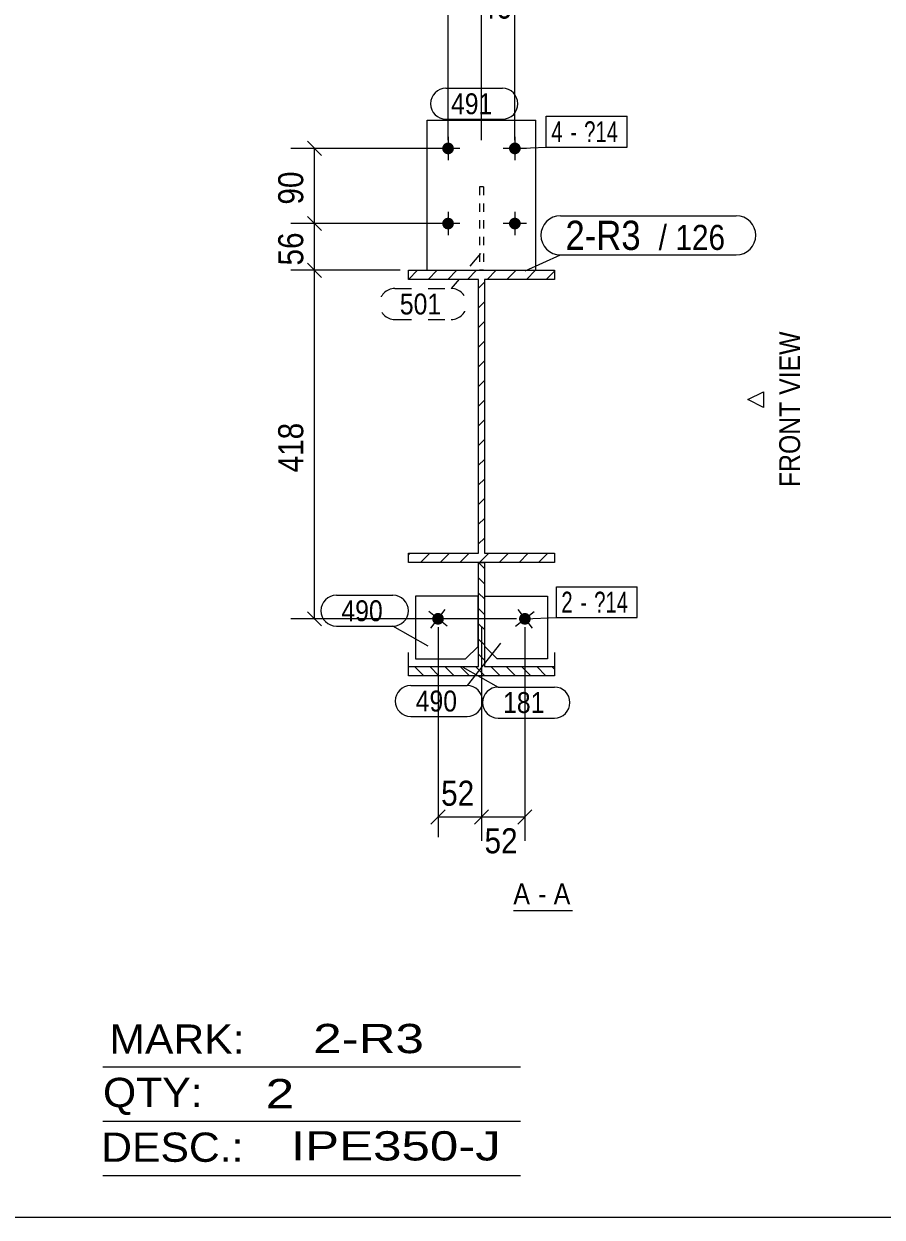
# Model space of a CAD drawing. Header units: millimetres. Extents: x 2 to 825, y 1 to 579.
# Drawn here: x 208 to 310.8, y 5 to 148 of the extents above; entities that cross this region are included whole.
import ezdxf

# ---------------------------------------------------------------- set-up
doc = ezdxf.new("R2010")
doc.units = ezdxf.units.MM
for name, pattern in [('XKITLINE00', [0]), ('XKITLINE01', [4, 1, -1, 1, -1]), ('XKITLINE02', [4, 2, -2])]:
    doc.linetypes.add(name, pattern=pattern)
for name, color, linetype, lineweight in [('Bolt', 3, 'Continuous', 0), ('BoltMark', 7, 'Continuous', 0), ('Dimensions', 7, 'Continuous', 0), ('DrawingSheet', 5, 'Continuous', 0), ('OtherObjectType', 7, 'Continuous', 0), ('Part', 2, 'Continuous', 0), ('PartMark', 7, 'Continuous', 0)]:
    doc.layers.add(name, color=color, linetype=linetype, lineweight=lineweight)
doc.styles.add('ARIAL', font='ARIAL.TTF')
doc.styles.add('ARIAL_NARROW', font='ARIALN.TTF')

# ---------------------------------------------------------------- blocks, each defined once
blk = doc.blocks.new('*A2')
at = {"layer": 'Part', "color": 7, "linetype": 'XKITLINE00', "lineweight": 0}
for p, q in [((254.09, 117.34), (255.19, 118.44)), ((254.09, 117.34), (254.09, 117.34)), ((256.45, 117.34), (257.55, 118.44)), ((258.8, 117.34), (259.9, 118.44)), ((261.16, 117.34), (262.26, 118.44)), ((263.52, 117.34), (264.62, 118.44)), ((265.88, 117.34), (266.98, 118.44)), ((268.23, 117.34), (269.33, 118.44)), ((270.59, 117.34), (271.59, 118.34)), ((262.49, 116.31), (263.19, 117.01)), ((262.49, 113.95), (263.19, 114.65)), ((262.49, 111.59), (263.19, 112.29)), ((262.49, 109.24), (263.19, 109.94)), ((262.49, 106.88), (263.19, 107.58)), ((262.49, 104.52), (263.19, 105.22)), ((262.49, 102.16), (263.19, 102.86)), ((262.49, 99.81), (263.19, 100.51)), ((262.49, 97.45), (263.19, 98.15)), ((262.49, 95.09), (263.19, 95.79)), ((262.49, 92.73), (263.19, 93.43)), ((262.49, 90.38), (263.19, 91.08)), ((262.49, 88.02), (263.19, 88.72)), ((262.49, 85.66), (263.19, 86.36)), ((254.09, 84.34), (254.29, 84.54)), ((255.55, 83.44), (256.65, 84.54)), ((257.91, 83.44), (259.01, 84.54)), ((260.26, 83.44), (261.36, 84.54)), ((262.62, 83.44), (263.72, 84.54)), ((264.98, 83.44), (266.08, 84.54)), ((267.34, 83.44), (268.44, 84.54)), ((269.69, 83.44), (270.79, 84.54))]:
    blk.add_line(p, q, dxfattribs=at)
blk = doc.blocks.new('*A3')
at = {"layer": 'Part', "color": 7, "linetype": 'XKITLINE00', "lineweight": 0}
for p, q in [((263.19, 82.72), (262.49, 83.42)), ((263.19, 80.89), (262.49, 81.59)), ((263.19, 79.06), (262.49, 79.76)), ((263.19, 77.22), (262.49, 77.92)), ((263.19, 75.39), (262.49, 76.09)), ((263.19, 73.56), (262.49, 74.26)), ((263.19, 71.73), (262.49, 72.43)), ((255.01, 70.76), (254.81, 70.96)), ((255.92, 69.84), (255.01, 70.76)), ((257.75, 69.84), (256.64, 70.96)), ((259.58, 69.84), (258.47, 70.96)), ((261.41, 69.84), (260.3, 70.96)), ((263.25, 69.84), (262.13, 70.96)), ((265.08, 69.84), (263.96, 70.96)), ((266.91, 69.84), (265.79, 70.96)), ((268.74, 69.84), (267.62, 70.96)), ((270.57, 69.84), (269.46, 70.96)), ((271.59, 70.66), (271.29, 70.96))]:
    blk.add_line(p, q, dxfattribs=at)
blk = doc.blocks.new('*A58')
at = {"layer": 'Bolt'}
blk.add_hatch(color=3, dxfattribs=at).paths.add_polyline_path([(257.18, 76.15), (257.16, 76.17), (257.13, 76.2), (257.11, 76.22), (257.09, 76.25), (257.07, 76.28), (257.05, 76.31), (257.03, 76.34), (257.02, 76.37), (257, 76.4), (256.99, 76.43), (256.98, 76.46), (256.97, 76.49), (256.96, 76.53), (256.95, 76.56), (256.95, 76.59), (256.94, 76.63), (256.94, 76.66), (256.94, 76.7), (256.94, 76.73), (256.95, 76.77), (256.95, 76.8), (256.96, 76.83), (256.96, 76.87), (256.97, 76.9), (256.99, 76.93), (257, 76.96), (257.01, 76.99), (257.03, 77.03), (257.05, 77.05), (257.07, 77.08), (257.09, 77.11), (257.11, 77.14), (257.13, 77.16), (257.16, 77.19), (257.18, 77.21), (257.21, 77.23), (257.24, 77.25), (257.26, 77.27), (257.29, 77.29), (257.32, 77.31), (257.36, 77.32), (257.39, 77.33), (257.42, 77.35), (257.45, 77.36), (257.49, 77.36), (257.52, 77.37), (257.55, 77.38), (257.59, 77.38), (257.62, 77.38), (257.66, 77.38), (257.69, 77.38), (257.72, 77.38), (257.76, 77.37), (257.79, 77.36), (257.83, 77.36), (257.86, 77.35), (257.89, 77.33), (257.92, 77.32), (257.95, 77.31), (257.98, 77.29), (258.01, 77.27), (258.04, 77.25), (258.07, 77.23), (258.1, 77.21), (258.12, 77.19), (258.15, 77.16), (258.17, 77.14), (258.19, 77.11), (258.21, 77.09), (258.23, 77.06), (258.25, 77.03), (258.26, 77), (258.28, 76.97), (258.29, 76.93), (258.3, 76.9), (258.31, 76.87), (258.32, 76.84), (258.33, 76.8), (258.33, 76.77), (258.34, 76.73), (258.34, 76.7), (258.34, 76.67), (258.34, 76.63), (258.33, 76.6), (258.33, 76.56), (258.32, 76.53), (258.31, 76.5), (258.3, 76.46), (258.29, 76.43), (258.28, 76.4), (258.27, 76.37), (258.25, 76.34), (258.23, 76.31), (258.21, 76.28), (258.19, 76.25), (258.17, 76.23), (258.15, 76.2), (258.12, 76.18), (258.1, 76.15), (258.07, 76.13), (258.04, 76.11), (258.02, 76.09), (257.99, 76.07), (257.96, 76.06), (257.92, 76.04), (257.89, 76.03), (257.86, 76.02), (257.83, 76.01), (257.79, 76), (257.76, 75.99), (257.73, 75.99), (257.69, 75.98), (257.66, 75.98), (257.62, 75.98), (257.59, 75.98), (257.56, 75.99), (257.52, 75.99), (257.49, 76), (257.45, 76.01), (257.42, 76.02), (257.39, 76.03), (257.36, 76.04), (257.33, 76.06), (257.3, 76.07), (257.27, 76.09), (257.24, 76.11), (257.21, 76.13)], flags=17)
at = {"layer": 'Bolt', "color": 3, "linetype": 'XKITLINE00', "lineweight": 0}
for p, q in [((258.75, 75.82), (256.53, 77.54)), ((256.78, 75.58), (258.5, 77.79))]:
    blk.add_line(p, q, dxfattribs=at)
blk = doc.blocks.new('*A59')
at = {"layer": 'Bolt'}
blk.add_hatch(color=3, dxfattribs=at).paths.add_polyline_path([(267.64, 77.25), (267.67, 77.27), (267.7, 77.29), (267.73, 77.31), (267.76, 77.32), (267.79, 77.33), (267.82, 77.35), (267.85, 77.36), (267.89, 77.36), (267.92, 77.37), (267.96, 77.38), (267.99, 77.38), (268.02, 77.38), (268.06, 77.38), (268.09, 77.38), (268.13, 77.38), (268.16, 77.37), (268.19, 77.36), (268.23, 77.36), (268.26, 77.35), (268.29, 77.33), (268.32, 77.32), (268.36, 77.31), (268.39, 77.29), (268.42, 77.27), (268.44, 77.25), (268.47, 77.23), (268.5, 77.21), (268.52, 77.19), (268.55, 77.16), (268.57, 77.14), (268.59, 77.11), (268.61, 77.08), (268.63, 77.05), (268.65, 77.03), (268.67, 76.99), (268.68, 76.96), (268.69, 76.93), (268.7, 76.9), (268.71, 76.87), (268.72, 76.83), (268.73, 76.8), (268.73, 76.77), (268.74, 76.73), (268.74, 76.7), (268.74, 76.66), (268.74, 76.63), (268.73, 76.59), (268.73, 76.56), (268.72, 76.53), (268.71, 76.49), (268.7, 76.46), (268.69, 76.43), (268.68, 76.4), (268.66, 76.37), (268.65, 76.34), (268.63, 76.31), (268.61, 76.28), (268.59, 76.25), (268.57, 76.22), (268.55, 76.2), (268.52, 76.17), (268.5, 76.15), (268.47, 76.13), (268.44, 76.11), (268.41, 76.09), (268.38, 76.07), (268.35, 76.06), (268.32, 76.04), (268.29, 76.03), (268.26, 76.02), (268.23, 76.01), (268.19, 76), (268.16, 75.99), (268.12, 75.99), (268.09, 75.98), (268.06, 75.98), (268.02, 75.98), (267.99, 75.98), (267.95, 75.99), (267.92, 75.99), (267.89, 76), (267.85, 76.01), (267.82, 76.02), (267.79, 76.03), (267.76, 76.04), (267.72, 76.06), (267.69, 76.07), (267.66, 76.09), (267.64, 76.11), (267.61, 76.13), (267.58, 76.15), (267.56, 76.18), (267.53, 76.2), (267.51, 76.23), (267.49, 76.25), (267.47, 76.28), (267.45, 76.31), (267.43, 76.34), (267.41, 76.37), (267.4, 76.4), (267.39, 76.43), (267.37, 76.46), (267.36, 76.5), (267.36, 76.53), (267.35, 76.56), (267.35, 76.6), (267.34, 76.63), (267.34, 76.67), (267.34, 76.7), (267.34, 76.73), (267.35, 76.77), (267.35, 76.8), (267.36, 76.84), (267.37, 76.87), (267.38, 76.9), (267.39, 76.93), (267.4, 76.97), (267.42, 77), (267.43, 77.03), (267.45, 77.06), (267.47, 77.09), (267.49, 77.11), (267.51, 77.14), (267.53, 77.16), (267.56, 77.19), (267.58, 77.21), (267.61, 77.23)], flags=17)
at = {"layer": 'Bolt', "color": 3, "linetype": 'XKITLINE00', "lineweight": 0}
for p, q in [((266.93, 75.82), (269.15, 77.54)), ((267.18, 77.79), (268.9, 75.58))]:
    blk.add_line(p, q, dxfattribs=at)
blk = doc.blocks.new('*A60')
at = {"layer": 'Bolt'}
for points in [[(259.54, 133), (259.54, 132.97), (259.53, 132.93), (259.53, 132.9), (259.52, 132.87), (259.51, 132.83), (259.5, 132.8), (259.49, 132.77), (259.47, 132.74), (259.46, 132.71), (259.44, 132.68), (259.42, 132.65), (259.4, 132.62), (259.38, 132.59), (259.36, 132.57), (259.33, 132.54), (259.31, 132.52), (259.28, 132.5), (259.26, 132.48), (259.23, 132.46), (259.2, 132.44), (259.17, 132.42), (259.14, 132.4), (259.11, 132.39), (259.08, 132.38), (259.04, 132.37), (259.01, 132.36), (258.98, 132.35), (258.94, 132.34), (258.91, 132.34), (258.87, 132.34), (258.84, 132.34), (258.81, 132.34), (258.77, 132.34), (258.74, 132.34), (258.7, 132.35), (258.67, 132.36), (258.64, 132.37), (258.6, 132.38), (258.57, 132.39), (258.54, 132.4), (258.51, 132.42), (258.48, 132.44), (258.45, 132.46), (258.42, 132.48), (258.4, 132.5), (258.37, 132.52), (258.34, 132.54), (258.32, 132.57), (258.3, 132.59), (258.28, 132.62), (258.26, 132.65), (258.24, 132.68), (258.22, 132.71), (258.21, 132.74), (258.19, 132.77), (258.18, 132.8), (258.17, 132.83), (258.16, 132.87), (258.15, 132.9), (258.15, 132.93), (258.14, 132.97), (258.14, 133), (258.14, 133.04), (258.14, 133.07), (258.14, 133.11), (258.15, 133.14), (258.15, 133.17), (258.16, 133.21), (258.17, 133.24), (258.18, 133.27), (258.19, 133.31), (258.21, 133.34), (258.22, 133.37), (258.24, 133.4), (258.26, 133.43), (258.28, 133.45), (258.3, 133.48), (258.32, 133.51), (258.34, 133.53), (258.37, 133.56), (258.4, 133.58), (258.42, 133.6), (258.45, 133.62), (258.48, 133.64), (258.51, 133.65), (258.54, 133.67), (258.57, 133.68), (258.6, 133.7), (258.64, 133.71), (258.67, 133.72), (258.7, 133.72), (258.74, 133.73), (258.77, 133.73), (258.81, 133.74), (258.84, 133.74), (258.87, 133.74), (258.91, 133.73), (258.94, 133.73), (258.98, 133.72), (259.01, 133.72), (259.04, 133.71), (259.08, 133.7), (259.11, 133.68), (259.14, 133.67), (259.17, 133.65), (259.2, 133.64), (259.23, 133.62), (259.26, 133.6), (259.28, 133.58), (259.31, 133.56), (259.33, 133.53), (259.36, 133.51), (259.38, 133.48), (259.4, 133.45), (259.42, 133.43), (259.44, 133.4), (259.46, 133.37), (259.47, 133.34), (259.49, 133.31), (259.5, 133.27), (259.51, 133.24), (259.52, 133.21), (259.53, 133.17), (259.53, 133.14), (259.54, 133.11), (259.54, 133.07), (259.54, 133.04)], [(267.54, 133), (267.54, 132.97), (267.53, 132.93), (267.53, 132.9), (267.52, 132.87), (267.51, 132.83), (267.5, 132.8), (267.49, 132.77), (267.47, 132.74), (267.46, 132.71), (267.44, 132.68), (267.42, 132.65), (267.4, 132.62), (267.38, 132.59), (267.36, 132.57), (267.33, 132.54), (267.31, 132.52), (267.28, 132.5), (267.26, 132.48), (267.23, 132.46), (267.2, 132.44), (267.17, 132.42), (267.14, 132.4), (267.11, 132.39), (267.08, 132.38), (267.04, 132.37), (267.01, 132.36), (266.98, 132.35), (266.94, 132.34), (266.91, 132.34), (266.87, 132.34), (266.84, 132.34), (266.81, 132.34), (266.77, 132.34), (266.74, 132.34), (266.7, 132.35), (266.67, 132.36), (266.64, 132.37), (266.6, 132.38), (266.57, 132.39), (266.54, 132.4), (266.51, 132.42), (266.48, 132.44), (266.45, 132.46), (266.42, 132.48), (266.4, 132.5), (266.37, 132.52), (266.34, 132.54), (266.32, 132.57), (266.3, 132.59), (266.28, 132.62), (266.26, 132.65), (266.24, 132.68), (266.22, 132.71), (266.21, 132.74), (266.19, 132.77), (266.18, 132.8), (266.17, 132.83), (266.16, 132.87), (266.15, 132.9), (266.15, 132.93), (266.14, 132.97), (266.14, 133), (266.14, 133.04), (266.14, 133.07), (266.14, 133.11), (266.15, 133.14), (266.15, 133.17), (266.16, 133.21), (266.17, 133.24), (266.18, 133.27), (266.19, 133.31), (266.21, 133.34), (266.22, 133.37), (266.24, 133.4), (266.26, 133.43), (266.28, 133.45), (266.3, 133.48), (266.32, 133.51), (266.34, 133.53), (266.37, 133.56), (266.4, 133.58), (266.42, 133.6), (266.45, 133.62), (266.48, 133.64), (266.51, 133.65), (266.54, 133.67), (266.57, 133.68), (266.6, 133.7), (266.64, 133.71), (266.67, 133.72), (266.7, 133.72), (266.74, 133.73), (266.77, 133.73), (266.81, 133.74), (266.84, 133.74), (266.87, 133.74), (266.91, 133.73), (266.94, 133.73), (266.98, 133.72), (267.01, 133.72), (267.04, 133.71), (267.08, 133.7), (267.11, 133.68), (267.14, 133.67), (267.17, 133.65), (267.2, 133.64), (267.23, 133.62), (267.26, 133.6), (267.28, 133.58), (267.31, 133.56), (267.33, 133.53), (267.36, 133.51), (267.38, 133.48), (267.4, 133.45), (267.42, 133.43), (267.44, 133.4), (267.46, 133.37), (267.47, 133.34), (267.49, 133.31), (267.5, 133.27), (267.51, 133.24), (267.52, 133.21), (267.53, 133.17), (267.53, 133.14), (267.54, 133.11), (267.54, 133.07), (267.54, 133.04)], [(259.54, 124), (259.54, 123.97), (259.53, 123.93), (259.53, 123.9), (259.52, 123.87), (259.51, 123.83), (259.5, 123.8), (259.49, 123.77), (259.47, 123.74), (259.46, 123.71), (259.44, 123.68), (259.42, 123.65), (259.4, 123.62), (259.38, 123.59), (259.36, 123.57), (259.33, 123.54), (259.31, 123.52), (259.28, 123.5), (259.26, 123.48), (259.23, 123.46), (259.2, 123.44), (259.17, 123.42), (259.14, 123.4), (259.11, 123.39), (259.08, 123.38), (259.04, 123.37), (259.01, 123.36), (258.98, 123.35), (258.94, 123.34), (258.91, 123.34), (258.87, 123.34), (258.84, 123.34), (258.81, 123.34), (258.77, 123.34), (258.74, 123.34), (258.7, 123.35), (258.67, 123.36), (258.64, 123.37), (258.6, 123.38), (258.57, 123.39), (258.54, 123.4), (258.51, 123.42), (258.48, 123.44), (258.45, 123.46), (258.42, 123.48), (258.4, 123.5), (258.37, 123.52), (258.34, 123.54), (258.32, 123.57), (258.3, 123.59), (258.28, 123.62), (258.26, 123.65), (258.24, 123.68), (258.22, 123.71), (258.21, 123.74), (258.19, 123.77), (258.18, 123.8), (258.17, 123.83), (258.16, 123.87), (258.15, 123.9), (258.15, 123.93), (258.14, 123.97), (258.14, 124), (258.14, 124.04), (258.14, 124.07), (258.14, 124.11), (258.15, 124.14), (258.15, 124.17), (258.16, 124.21), (258.17, 124.24), (258.18, 124.27), (258.19, 124.31), (258.21, 124.34), (258.22, 124.37), (258.24, 124.4), (258.26, 124.43), (258.28, 124.45), (258.3, 124.48), (258.32, 124.51), (258.34, 124.53), (258.37, 124.56), (258.4, 124.58), (258.42, 124.6), (258.45, 124.62), (258.48, 124.64), (258.51, 124.65), (258.54, 124.67), (258.57, 124.68), (258.6, 124.7), (258.64, 124.71), (258.67, 124.72), (258.7, 124.72), (258.74, 124.73), (258.77, 124.73), (258.81, 124.74), (258.84, 124.74), (258.87, 124.74), (258.91, 124.73), (258.94, 124.73), (258.98, 124.72), (259.01, 124.72), (259.04, 124.71), (259.08, 124.7), (259.11, 124.68), (259.14, 124.67), (259.17, 124.65), (259.2, 124.64), (259.23, 124.62), (259.26, 124.6), (259.28, 124.58), (259.31, 124.56), (259.33, 124.53), (259.36, 124.51), (259.38, 124.48), (259.4, 124.45), (259.42, 124.43), (259.44, 124.4), (259.46, 124.37), (259.47, 124.34), (259.49, 124.31), (259.5, 124.27), (259.51, 124.24), (259.52, 124.21), (259.53, 124.17), (259.53, 124.14), (259.54, 124.11), (259.54, 124.07), (259.54, 124.04)], [(267.54, 124), (267.54, 123.97), (267.53, 123.93), (267.53, 123.9), (267.52, 123.87), (267.51, 123.83), (267.5, 123.8), (267.49, 123.77), (267.47, 123.74), (267.46, 123.71), (267.44, 123.68), (267.42, 123.65), (267.4, 123.62), (267.38, 123.59), (267.36, 123.57), (267.33, 123.54), (267.31, 123.52), (267.28, 123.5), (267.26, 123.48), (267.23, 123.46), (267.2, 123.44), (267.17, 123.42), (267.14, 123.4), (267.11, 123.39), (267.08, 123.38), (267.04, 123.37), (267.01, 123.36), (266.98, 123.35), (266.94, 123.34), (266.91, 123.34), (266.87, 123.34), (266.84, 123.34), (266.81, 123.34), (266.77, 123.34), (266.74, 123.34), (266.7, 123.35), (266.67, 123.36), (266.64, 123.37), (266.6, 123.38), (266.57, 123.39), (266.54, 123.4), (266.51, 123.42), (266.48, 123.44), (266.45, 123.46), (266.42, 123.48), (266.4, 123.5), (266.37, 123.52), (266.34, 123.54), (266.32, 123.57), (266.3, 123.59), (266.28, 123.62), (266.26, 123.65), (266.24, 123.68), (266.22, 123.71), (266.21, 123.74), (266.19, 123.77), (266.18, 123.8), (266.17, 123.83), (266.16, 123.87), (266.15, 123.9), (266.15, 123.93), (266.14, 123.97), (266.14, 124), (266.14, 124.04), (266.14, 124.07), (266.14, 124.11), (266.15, 124.14), (266.15, 124.17), (266.16, 124.21), (266.17, 124.24), (266.18, 124.27), (266.19, 124.31), (266.21, 124.34), (266.22, 124.37), (266.24, 124.4), (266.26, 124.43), (266.28, 124.45), (266.3, 124.48), (266.32, 124.51), (266.34, 124.53), (266.37, 124.56), (266.4, 124.58), (266.42, 124.6), (266.45, 124.62), (266.48, 124.64), (266.51, 124.65), (266.54, 124.67), (266.57, 124.68), (266.6, 124.7), (266.64, 124.71), (266.67, 124.72), (266.7, 124.72), (266.74, 124.73), (266.77, 124.73), (266.81, 124.74), (266.84, 124.74), (266.87, 124.74), (266.91, 124.73), (266.94, 124.73), (266.98, 124.72), (267.01, 124.72), (267.04, 124.71), (267.08, 124.7), (267.11, 124.68), (267.14, 124.67), (267.17, 124.65), (267.2, 124.64), (267.23, 124.62), (267.26, 124.6), (267.28, 124.58), (267.31, 124.56), (267.33, 124.53), (267.36, 124.51), (267.38, 124.48), (267.4, 124.45), (267.42, 124.43), (267.44, 124.4), (267.46, 124.37), (267.47, 124.34), (267.49, 124.31), (267.5, 124.27), (267.51, 124.24), (267.52, 124.21), (267.53, 124.17), (267.53, 124.14), (267.54, 124.11), (267.54, 124.07), (267.54, 124.04)]]:
    blk.add_hatch(color=3, dxfattribs=at).paths.add_polyline_path(points, flags=17)
at = {"layer": 'Bolt', "color": 3, "linetype": 'XKITLINE00', "lineweight": 0}
for p, q in [((258.84, 134.44), (258.84, 131.64)), ((266.84, 134.44), (266.84, 131.64)), ((260.24, 133.04), (257.44, 133.04)), ((268.24, 133.04), (265.44, 133.04)), ((258.84, 125.44), (258.84, 122.64)), ((266.84, 125.44), (266.84, 122.64)), ((260.24, 124.04), (257.44, 124.04)), ((268.24, 124.04), (265.44, 124.04))]:
    blk.add_line(p, q, dxfattribs=at)
blk = doc.blocks.new('*A61')
at = {"layer": 'Part', "color": 2, "linetype": 'XKITLINE00', "lineweight": 0}
for p, q in [((254.09, 117.34), (254.09, 118.44)), ((254.09, 118.44), (271.59, 118.44)), ((262.49, 117.34), (254.09, 117.34)), ((262.49, 84.54), (262.49, 117.34)), ((271.59, 117.34), (263.19, 117.34)), ((263.19, 117.34), (263.19, 84.54)), ((271.59, 118.44), (271.59, 117.34)), ((254.09, 83.44), (254.09, 84.54)), ((254.09, 84.54), (262.49, 84.54)), ((263.19, 84.54), (271.59, 84.54)), ((271.59, 84.54), (271.59, 83.44)), ((271.59, 83.44), (254.09, 83.44))]:
    blk.add_line(p, q, dxfattribs=at)
blk = doc.blocks.new('*A62')
at = {"layer": 'Part', "color": 2, "linetype": 'XKITLINE00', "lineweight": 0}
for p, q in [((262.44, 79.38), (254.94, 79.38)), ((254.94, 79.38), (254.94, 71.88)), ((262.44, 73.38), (262.44, 79.38)), ((260.94, 71.88), (262.44, 73.38)), ((254.94, 71.88), (260.94, 71.88))]:
    blk.add_line(p, q, dxfattribs=at)
blk = doc.blocks.new('*A63')
at = {"layer": 'Part', "color": 2, "linetype": 'XKITLINE00', "lineweight": 0}
for p, q in [((263.24, 73.38), (263.24, 79.38)), ((263.24, 79.38), (270.74, 79.38)), ((270.74, 79.38), (270.74, 71.88)), ((264.74, 71.88), (263.24, 73.38)), ((270.74, 71.88), (264.74, 71.88))]:
    blk.add_line(p, q, dxfattribs=at)
blk = doc.blocks.new('*A64')
at = {"layer": 'Part', "color": 7, "linetype": 'XKITLINE01', "lineweight": 0}
for p, q in [((263.09, 128.44), (262.59, 128.44)), ((262.59, 128.44), (262.59, 118.44)), ((263.09, 128.44), (263.09, 118.44)), ((263.09, 118.44), (262.59, 118.44))]:
    blk.add_line(p, q, dxfattribs=at)
blk = doc.blocks.new('*A65')
at = {"layer": 'Part', "color": 2, "linetype": 'XKITLINE00', "lineweight": 0}
for p, q in [((256.34, 118.44), (256.34, 136.44)), ((256.34, 136.44), (269.34, 136.44)), ((269.34, 118.44), (269.34, 136.44))]:
    blk.add_line(p, q, dxfattribs=at)
at = {"layer": 'Part', "color": 7, "linetype": 'XKITLINE01', "lineweight": 0}
blk.add_line((256.34, 118.44), (269.34, 118.44), dxfattribs=at)
blk = doc.blocks.new('*A66')
at = {"layer": 'Part', "color": 2, "linetype": 'XKITLINE00', "lineweight": 0}
for p, q in [((262.49, 70.96), (262.49, 83.44)), ((262.49, 83.44), (263.19, 83.44)), ((263.19, 83.44), (263.19, 83.44)), ((263.19, 83.44), (263.19, 70.96)), ((254.09, 69.84), (254.09, 72.64)), ((271.59, 72.64), (271.59, 69.84)), ((254.09, 70.96), (262.49, 70.96)), ((263.19, 70.96), (271.59, 70.96)), ((271.59, 69.84), (254.09, 69.84))]:
    blk.add_line(p, q, dxfattribs=at)
blk = doc.blocks.new('*A67')
at = {"layer": 'DrawingSheet', "color": 5, "linetype": 'XKITLINE00', "lineweight": 0}
blk.add_line((5, 5), (825, 5), dxfattribs=at)
blk = doc.blocks.new('*A71')
at = {"layer": 'OtherObjectType', "color": 6, "linetype": 'XKITLINE00', "lineweight": 0}
for p, q in [((217.5, 23), (267.5, 23)), ((217.5, 16.5), (267.5, 16.5)), ((217.5, 10), (267.5, 10))]:
    blk.add_line(p, q, dxfattribs=at)
at = {"layer": 'OtherObjectType', "color": 6, "style": 'ARIAL_NARROW'}
for s, width, p in [('MARK:', 1.275, (218.27, 24.58)), ('2-R3', 1.525501, (242.69, 24.65)), ('QTY:', 1.275, (217.5, 18.19)), ('2', 1.525501, (236.99, 18.05)), ('DESC.:', 1.275, (217.29, 11.63)), ('IPE350-J', 1.525501, (240, 11.79))]:
    blk.add_text(s, height=3.5, dxfattribs=dict(at, width=width)).set_placement(p)
blk = doc.blocks.new('*A159')
at = {"layer": 'Dimensions', "color": 7, "linetype": 'XKITLINE00', "lineweight": 0}
for p, q in [((241.99, 119.29), (243.69, 117.59)), ((253.09, 118.44), (239.99, 118.44)), ((242.84, 76.68), (242.84, 118.44)), ((241.99, 77.53), (243.69, 75.83)), ((267.04, 76.68), (239.99, 76.68))]:
    blk.add_line(p, q, dxfattribs=at)
at = {"layer": 'Dimensions', "color": 3}
for p in [(242.84, 118.44), (242.84, 76.68)]:
    blk.add_point(p, dxfattribs=at)
at = {"layer": 'Dimensions', "color": 3, "style": 'ARIAL', "width": 0.85}
blk.add_text('418', height=3, rotation=90.0002, dxfattribs=at).set_placement((241.49, 94.22))
blk = doc.blocks.new('*A160')
at = {"layer": 'Dimensions', "color": 7, "linetype": 'XKITLINE00', "lineweight": 0}
for p, q in [((241.99, 124.89), (243.69, 123.19)), ((257.84, 124.04), (239.99, 124.04)), ((242.84, 118.44), (242.84, 124.04)), ((241.99, 119.29), (243.69, 117.59)), ((253.09, 118.44), (239.99, 118.44))]:
    blk.add_line(p, q, dxfattribs=at)
at = {"layer": 'Dimensions', "color": 3}
for p in [(242.84, 124.04), (242.84, 118.44)]:
    blk.add_point(p, dxfattribs=at)
at = {"layer": 'Dimensions', "color": 3, "style": 'ARIAL', "width": 0.85}
blk.add_text('56', height=3, rotation=90.0002, dxfattribs=at).set_placement((241.49, 119.01))
blk = doc.blocks.new('*A161')
at = {"layer": 'Dimensions', "color": 7, "linetype": 'XKITLINE00', "lineweight": 0}
for p, q in [((257.84, 133.04), (239.99, 133.04)), ((241.99, 133.89), (243.69, 132.19)), ((242.84, 124.04), (242.84, 133.04)), ((241.99, 124.89), (243.69, 123.19)), ((257.84, 124.04), (239.99, 124.04))]:
    blk.add_line(p, q, dxfattribs=at)
at = {"layer": 'Dimensions', "color": 3}
for p in [(242.84, 133.04), (242.84, 124.04)]:
    blk.add_point(p, dxfattribs=at)
at = {"layer": 'Dimensions', "color": 3, "style": 'ARIAL', "width": 0.85}
blk.add_text('90', height=3, rotation=90.0002, dxfattribs=at).set_placement((241.49, 126.31))
blk = doc.blocks.new('*A162')
at = {"layer": 'Dimensions', "color": 7, "linetype": 'XKITLINE00', "lineweight": 0}
for p, q in [((257.64, 75.68), (257.64, 50.54)), ((262.84, 75.68), (262.84, 50.54)), ((258.49, 53.79), (256.79, 52.09)), ((257.64, 52.94), (262.84, 52.94)), ((263.69, 53.79), (261.99, 52.09))]:
    blk.add_line(p, q, dxfattribs=at)
at = {"layer": 'Dimensions', "color": 3}
for p in [(257.64, 52.94), (262.84, 52.94)]:
    blk.add_point(p, dxfattribs=at)
at = {"layer": 'Dimensions', "color": 3, "style": 'ARIAL', "width": 0.85}
blk.add_text('52', height=3, dxfattribs=at).set_placement((258.01, 54.29))
blk = doc.blocks.new('*A163')
at = {"layer": 'Dimensions', "color": 7, "linetype": 'XKITLINE00', "lineweight": 0}
for p, q in [((262.84, 75.68), (262.84, 50.09)), ((268.04, 75.68), (268.04, 50.09)), ((263.69, 53.79), (261.99, 52.09)), ((262.84, 52.94), (268.04, 52.94)), ((268.89, 53.79), (267.19, 52.09))]:
    blk.add_line(p, q, dxfattribs=at)
at = {"layer": 'Dimensions', "color": 3}
for p in [(262.84, 52.94), (268.04, 52.94)]:
    blk.add_point(p, dxfattribs=at)
at = {"layer": 'Dimensions', "color": 3, "style": 'ARIAL', "width": 0.85}
blk.add_text('52', height=3, dxfattribs=at).set_placement((263.21, 48.59))
blk = doc.blocks.new('*A164')
at = {"layer": 'Dimensions', "color": 7, "linetype": 'XKITLINE00', "lineweight": 0}
for p, q in [((258.84, 134.04), (258.84, 155.79)), ((262.84, 134.04), (262.84, 155.79)), ((259.69, 153.79), (257.99, 152.09)), ((263.69, 153.79), (261.99, 152.09)), ((258.84, 152.94), (262.84, 152.94))]:
    blk.add_line(p, q, dxfattribs=at)
at = {"layer": 'Dimensions', "color": 3}
for p in [(258.84, 152.94), (262.84, 152.94)]:
    blk.add_point(p, dxfattribs=at)
at = {"layer": 'Dimensions', "color": 3, "style": 'ARIAL', "width": 0.85}
blk.add_text('40', height=3, dxfattribs=at).set_placement((258.61, 154.29))
blk = doc.blocks.new('*A165')
at = {"layer": 'Dimensions', "color": 7, "linetype": 'XKITLINE00', "lineweight": 0}
for p, q in [((262.84, 134.04), (262.84, 155.34)), ((266.84, 134.04), (266.84, 155.34)), ((263.69, 153.79), (261.99, 152.09)), ((267.69, 153.79), (265.99, 152.09)), ((262.84, 152.94), (266.84, 152.94))]:
    blk.add_line(p, q, dxfattribs=at)
at = {"layer": 'Dimensions', "color": 3}
for p in [(262.84, 152.94), (266.84, 152.94)]:
    blk.add_point(p, dxfattribs=at)
at = {"layer": 'Dimensions', "color": 3, "style": 'ARIAL', "width": 0.85}
blk.add_text('40', height=3, dxfattribs=at).set_placement((262.61, 148.59))
blk = doc.blocks.new('*A166')
at = {"layer": 'BoltMark', "color": 7, "linetype": 'XKITLINE00', "lineweight": 0}
for p, q in [((271.81, 80.53), (281.5, 80.53)), ((271.81, 76.83), (271.81, 80.53)), ((281.5, 76.83), (281.5, 80.53)), ((268.04, 76.68), (271.81, 76.83)), ((271.81, 76.83), (281.5, 76.83))]:
    blk.add_line(p, q, dxfattribs=at)
at = {"layer": 'BoltMark', "color": 3, "style": 'ARIAL_NARROW', "width": 0.85}
for s, p in [('2', (272.41, 77.43)), ('?14', (276.34, 77.43)), ('-', (274.68, 77.43))]:
    blk.add_text(s, height=2.5, dxfattribs=at).set_placement(p)
blk = doc.blocks.new('*A167')
at = {"layer": 'BoltMark', "color": 7, "linetype": 'XKITLINE00', "lineweight": 0}
for p, q in [((270.61, 136.89), (280.3, 136.89)), ((270.61, 133.19), (270.61, 136.89)), ((280.3, 133.19), (280.3, 136.89)), ((266.84, 133.04), (270.61, 133.19)), ((270.61, 133.19), (280.3, 133.19))]:
    blk.add_line(p, q, dxfattribs=at)
at = {"layer": 'BoltMark', "color": 3, "style": 'ARIAL_NARROW', "width": 0.85}
for s, p in [('4', (271.21, 133.79)), ('?14', (275.14, 133.79)), ('-', (273.48, 133.79))]:
    blk.add_text(s, height=2.5, dxfattribs=at).set_placement(p)
blk = doc.blocks.new('*A168')
at = {"layer": 'PartMark', "color": 7, "linetype": 'XKITLINE00', "lineweight": 0}
for p, q in [((245.46, 79.5), (252.23, 79.5)), ((245.46, 75.8), (252.23, 75.8)), ((256.47, 73.41), (252.23, 75.8))]:
    blk.add_line(p, q, dxfattribs=at)
for centre, start, end in [((245.46, 77.65), 90, 270), ((252.23, 77.65), 270, 90)]:
    blk.add_arc(centre, 1.85, start, end, dxfattribs=at)
at = {"layer": 'PartMark', "color": 3, "style": 'ARIAL', "width": 0.85}
blk.add_text('490', height=2.5, dxfattribs=at).set_placement((246.06, 76.4))
blk = doc.blocks.new('*A169')
at = {"layer": 'PartMark', "color": 7, "linetype": 'XKITLINE00', "lineweight": 0}
for p, q in [((265.12, 73.76), (261.12, 68.68)), ((254.36, 68.68), (261.12, 68.68)), ((254.36, 64.98), (261.12, 64.98))]:
    blk.add_line(p, q, dxfattribs=at)
for centre, start, end in [((254.36, 66.83), 90, 270), ((261.12, 66.83), 270, 90)]:
    blk.add_arc(centre, 1.85, start, end, dxfattribs=at)
at = {"layer": 'PartMark', "color": 3, "style": 'ARIAL', "width": 0.85}
blk.add_text('490', height=2.5, dxfattribs=at).set_placement((254.96, 65.58))
blk = doc.blocks.new('*A170')
at = {"layer": 'PartMark', "color": 7, "linetype": 'XKITLINE02', "lineweight": 0}
for p, q in [((262.72, 120.47), (259.22, 116.25)), ((252.46, 116.25), (259.22, 116.25)), ((252.46, 112.55), (259.22, 112.55))]:
    blk.add_line(p, q, dxfattribs=at)
for centre, start, end in [((252.46, 114.4), 90, 270), ((259.22, 114.4), 270, 90)]:
    blk.add_arc(centre, 1.85, start, end, dxfattribs=at)
at = {"layer": 'PartMark', "color": 3, "style": 'ARIAL', "width": 0.85}
blk.add_text('501', height=2.5, dxfattribs=at).set_placement((253.06, 113.15))
blk = doc.blocks.new('*A171')
at = {"layer": 'PartMark', "color": 7, "linetype": 'XKITLINE00', "lineweight": 0}
for p, q in [((258.59, 140.24), (265.35, 140.24)), ((258.59, 136.54), (265.35, 136.54))]:
    blk.add_line(p, q, dxfattribs=at)
for centre, start, end in [((258.59, 138.39), 90, 270), ((265.35, 138.39), 270, 90)]:
    blk.add_arc(centre, 1.85, start, end, dxfattribs=at)
at = {"layer": 'PartMark', "color": 3, "style": 'ARIAL', "width": 0.85}
blk.add_text('491', height=2.5, dxfattribs=at).set_placement((259.19, 137.14))
blk = doc.blocks.new('*A172')
at = {"layer": 'PartMark', "color": 7, "linetype": 'XKITLINE00', "lineweight": 0}
for p, q in [((272.3, 124.98), (293.36, 124.98)), ((268.06, 118.39), (272.3, 120.28)), ((272.3, 120.28), (293.36, 120.28))]:
    blk.add_line(p, q, dxfattribs=at)
for centre, start, end in [((272.3, 122.63), 90, 270), ((293.36, 122.63), 270, 90)]:
    blk.add_arc(centre, 2.35, start, end, dxfattribs=at)
at = {"layer": 'PartMark', "color": 1, "style": 'ARIAL', "width": 0.85}
blk.add_text('2-R3', height=3.5, dxfattribs=at).set_placement((272.9, 120.88))
at = {"layer": 'PartMark', "color": 3, "style": 'ARIAL', "width": 0.85}
for s, p in [('/', (284.07, 120.88)), ('126', (286.08, 120.88))]:
    blk.add_text(s, height=3, dxfattribs=at).set_placement(p)
blk = doc.blocks.new('*A173')
at = {"layer": 'PartMark', "color": 7, "linetype": 'XKITLINE00', "lineweight": 0}
for p, q in [((260.59, 70.89), (264.83, 68.5)), ((264.83, 68.5), (271.59, 68.5)), ((264.83, 64.8), (271.59, 64.8))]:
    blk.add_line(p, q, dxfattribs=at)
for centre, start, end in [((264.83, 66.65), 90, 270), ((271.59, 66.65), 270, 90)]:
    blk.add_arc(centre, 1.85, start, end, dxfattribs=at)
at = {"layer": 'PartMark', "color": 3, "style": 'ARIAL', "width": 0.85}
blk.add_text('181', height=2.5, dxfattribs=at).set_placement((265.43, 65.4))
blk = doc.blocks.new('*A174')
at = {"layer": 'OtherObjectType', "color": 7, "linetype": 'XKITLINE00', "lineweight": 0}
for p, q in [((265.57, 159.39), (264.64, 161.26)), ((264.64, 161.26), (266.51, 161.26)), ((266.51, 161.26), (265.57, 159.39)), ((265.57, 159.39), (265.57, 159.39)), ((294.76, 102.94), (296.63, 103.87)), ((296.63, 102), (294.76, 102.94)), ((294.76, 102.94), (294.76, 102.94)), ((296.63, 103.87), (296.63, 102)), ((266.67, 41.74), (273.73, 41.74))]:
    blk.add_line(p, q, dxfattribs=at)
at = {"layer": 'OtherObjectType', "color": 7, "style": 'ARIAL', "width": 0.85}
for s, p in [('TOP VIEW', (257.42, 163.14)), ('A', (266.67, 42.49)), ('A', (271.5, 42.49)), ('-', (269.64, 42.49))]:
    blk.add_text(s, height=2.5, dxfattribs=at).set_placement(p)
blk.add_text('FRONT VIEW', height=2.5, rotation=90, dxfattribs=at).set_placement((301.01, 92.47))

msp = doc.modelspace()

# ---------------------------------------------------------------- block references
at = {"lineweight": 0}
for name in ['*A67', '*A164', '*A165', '*A171', '*A65', '*A167', '*A60', '*A161', '*A64', '*A160', '*A172', '*A170', '*A159', '*A2', '*A61', '*A66', '*A3', '*A166', '*A168', '*A62', '*A63', '*A58', '*A59', '*A162', '*A163', '*A169', '*A173', '*A71']:
    msp.add_blockref(name, (0, 0), dxfattribs=at)
at = {"layer": 'OtherObjectType', "lineweight": 0}
msp.add_blockref('*A174', (0, 0), dxfattribs=at)

doc.saveas('drawing.dxf')
